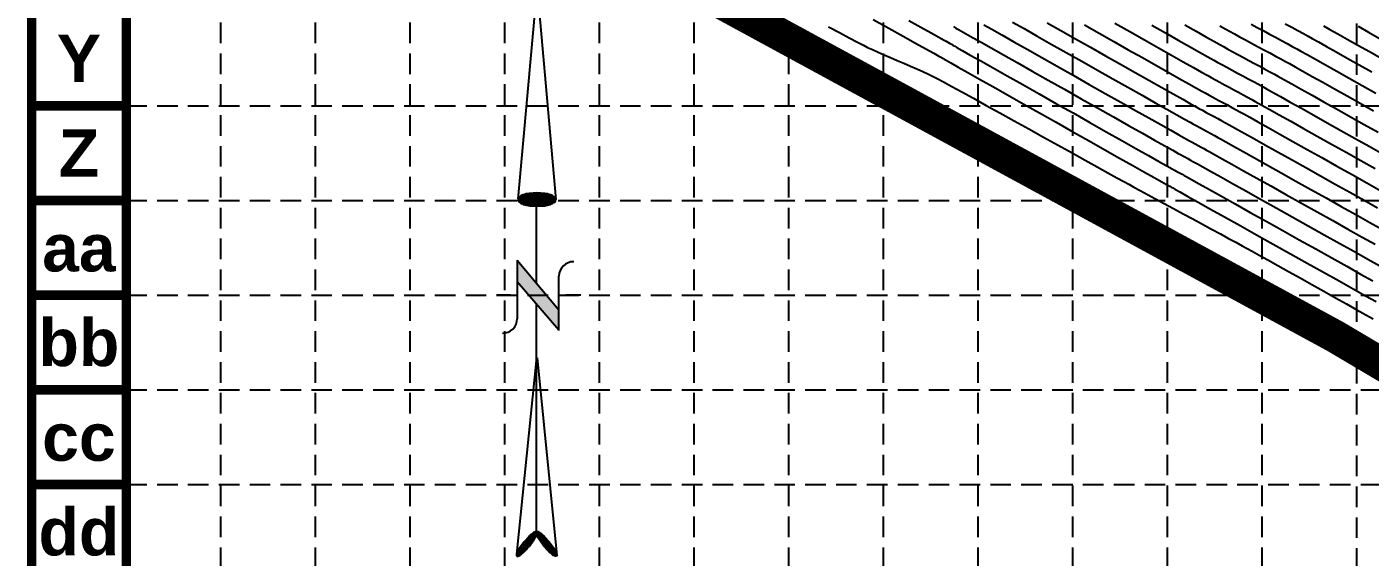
# Model space of a CAD drawing. Header units: feet. Extents: x 2414608 to 4831854, y 6980761 to 13962729.
# Drawn here: x 2414608 to 2415097.7, y 6981080.9 to 6981274.1 of the extents above; entities that cross this region are included whole.
import ezdxf
from ezdxf.enums import TextEntityAlignment as Align

# ---------------------------------------------------------------- set-up
doc = ezdxf.new("R2010")
doc.units = ezdxf.units.FT
doc.header["$LTSCALE"] = 40
doc.header["$MEASUREMENT"] = 0
doc.linetypes.add('HIDDEN', pattern=[0.375, 0.25, -0.125])
for name, color, linetype in [('BASE', 7, 'CONTINUOUS'), ('E-CNTR-1', 11, 'CONTINUOUS'), ('E-CNTR-5', 13, 'CONTINUOUS'), ('GRID', 254, 'HIDDEN'), ('NARROW', 7, 'CONTINUOUS'), ('WATER', 5, 'CONTINUOUS')]:
    doc.layers.add(name, color=color, linetype=linetype)
doc.styles.get("Standard").update_dxf_attribs({"font": 'ARIALBD.TTF', "width": 2})

# ---------------------------------------------------------------- blocks, each defined once
blk = doc.blocks.new('North Arrow')
at = {"layer": 'NARROW'}
for p, q in [((32.43, 3.06), (32.43, 4.63)), ((0, 0), (22.36, 2)), ((28.77, -2.09), (34.02, 2.32)), ((36.18, 2.33), (30.46, 2.33)), ((36.16, 2.32), (31.04, -2.09)), ((39.1, 0.01), (59.96, 2.11)), ((0, 0), (22.33, -2.02)), ((31.2, -0.05), (21.66, -0.05)), ((21.66, -0.05), (21.66, -0.05)), ((57.45, -0.05), (33.41, -0.05)), ((59.83, -2.14), (39.04, -0.01)), ((57.69, -0.03), (57.77, -0.01)), ((57.77, -0.05), (57.69, -0.03)), ((28.77, -2.09), (34.95, -2.09)), ((32.43, -4.26), (32.43, -2.8))]:
    blk.add_line(p, q, dxfattribs=at)
blk.add_lwpolyline([(22.36, -2.03), (22.59, -1.93, 0.091577), (22.87, -1.44, 0.048306), (23.03, -0.75), (23.07, -0.01), (23.01, 0.82, 0.048306), (22.87, 1.42, 0.091577), (22.59, 1.91), (22.36, 2.01), (22.14, 1.91, 0.091577), (21.86, 1.42, 0.048306), (21.72, 0.82), (21.66, -0.01), (21.72, -0.83, 0.048306), (21.86, -1.44, 0.091577), (22.14, -1.93)], format="xyb", close=True, dxfattribs=at)
for points in [[(57.46, -0.03), (57.44, 0.08, -0.066818), (57.67, 0.47, -0.03073), (58.01, 0.84), (58.52, 1.29), (59.07, 1.7, -0.03073), (59.5, 1.95, -0.066818), (59.93, 2.1), (60.04, 2.06)], [(60.04, 2.06), (60.05, 1.95, -0.066818), (59.82, 1.56, -0.03073), (59.43, 1.14), (58.97, 0.74), (58.42, 0.33, -0.03073), (57.99, 0.08, -0.036692), (57.76, -0.02)], [(57.46, -0.04), (57.44, -0.15, 0.066818), (57.67, -0.54, 0.03073), (58.01, -0.9), (58.52, -1.36), (59.07, -1.77, 0.03073), (59.5, -2.02, 0.066818), (59.93, -2.17), (60.04, -2.13)], [(60.04, -2.13), (60.05, -2.01, 0.066818), (59.82, -1.63, 0.03073), (59.43, -1.2), (58.97, -0.8), (58.42, -0.4, 0.03073), (57.99, -0.15, 0.036692), (57.76, -0.05)]]:
    blk.add_lwpolyline(points, format="xyb", dxfattribs=at)
for centre, start, end in [((30.46, 3.86), 178.8769, 270), ((34.95, -3.62), 358.8769, 90)]:
    blk.add_arc(centre, 1.53, start, end, dxfattribs=at)
for points in [[(23.07, -0.05), (21.72, 0.82), (23.02, 0.75), (21.85, 1.42)], [(23.02, 0.75), (21.85, 1.42), (22.87, 1.44), (22.14, 1.91)], [(22.87, 1.44), (22.14, 1.91), (22.59, 1.91), (22.36, 2)], [(31.05, -2.09), (36.15, 2.36), (28.75, -2.06), (34.01, 2.36)], [(58.52, 1.3), (59.05, 0.81), (58.7, 1.42), (59.26, 0.99)], [(59.26, 1), (58.69, 1.42), (59.45, 1.15), (59, 1.65)], [(59.45, 1.15), (59, 1.65), (59.62, 1.34), (59.28, 1.82)], [(59.62, 1.34), (59.28, 1.82), (59.81, 1.55), (59.49, 1.95)], [(59.81, 1.55), (59.49, 1.95), (59.93, 1.73), (59.69, 2.04)], [(59.93, 1.73), (59.69, 2.04), (60.05, 1.94), (59.93, 2.1)], [(60.05, 1.94), (59.93, 2.1), (60.04, 2.06)], [(23.03, -0.76), (21.67, -0.05), (23.07, -0.05), (21.72, 0.82)], [(57.44, 0.08), (57.7, -0.01), (57.5, 0.21), (57.77, -0.01)], [(57.45, -0.04), (57.69, -0.02), (57.44, 0.08), (57.7, -0.01)], [(57.5, 0.21), (57.77, -0.01), (57.6, 0.39), (57.94, 0.06)], [(57.6, 0.39), (57.94, 0.06), (57.68, 0.5), (58.07, 0.13)], [(57.68, 0.5), (58.07, 0.13), (57.84, 0.66), (58.29, 0.26)], [(57.84, 0.66), (58.29, 0.26), (58.03, 0.86), (58.52, 0.41)], [(58.03, 0.86), (58.52, 0.41), (58.26, 1.07), (58.73, 0.57)], [(58.26, 1.07), (58.73, 0.57), (58.52, 1.3), (59.05, 0.81)], [(22.87, -1.44), (21.72, -0.87), (23.03, -0.76), (21.67, -0.05)], [(22.58, -1.93), (21.86, -1.45), (22.87, -1.44), (21.72, -0.87)], [(57.44, -0.14), (57.69, -0.02), (57.45, -0.04), (57.69, -0.02)], [(57.46, -0.19), (57.7, -0.03), (57.44, -0.14), (57.69, -0.02)], [(57.53, -0.33), (57.76, -0.05), (57.46, -0.19), (57.7, -0.03)], [(57.63, -0.48), (57.9, -0.1), (57.53, -0.33), (57.76, -0.05)], [(57.78, -0.66), (58.09, -0.2), (57.63, -0.48), (57.9, -0.1)], [(57.97, -0.87), (58.34, -0.35), (57.78, -0.66), (58.09, -0.2)], [(58.24, -1.11), (58.61, -0.54), (57.97, -0.87), (58.34, -0.35)], [(58.61, -1.43), (58.93, -0.77), (58.24, -1.11), (58.61, -0.54)], [(58.91, -1.64), (59.2, -1), (58.61, -1.43), (58.93, -0.77)], [(59.12, -1.79), (59.57, -1.36), (58.92, -1.65), (59.2, -1.01)], [(59.35, -1.93), (59.81, -1.62), (59.12, -1.79), (59.57, -1.36)], [(59.54, -1.32), (59.41, -1.18), (59.21, -1.01)], [(22.36, -2.01), (22.14, -1.93), (22.58, -1.93), (21.86, -1.45)], [(59.58, -2.05), (59.93, -1.79), (59.35, -1.93), (59.81, -1.62)], [(59.78, -2.13), (60.05, -2.01), (59.58, -2.05), (59.93, -1.79)], [(59.92, -2.17), (60.04, -2.13), (59.78, -2.13), (60.05, -2.01)]]:
    blk.add_solid(points, dxfattribs=at)

msp = doc.modelspace()

# ---------------------------------------------------------------- linework, layer by layer
at = {"layer": 'BASE', "const_width": 3.45}
for points in [[(2414609.76, 6980762.34), (2416817.76, 6980762.34), (2416817.76, 6982142.34), (2414609.76, 6982142.34)], [(2414644.26, 6980796.84), (2416783.26, 6980796.84), (2416783.26, 6982107.84), (2414644.26, 6982107.84)]]:
    msp.add_lwpolyline(points, close=True, dxfattribs=at)
for points in [[(2414644.26, 6981245.34), (2414609.76, 6981245.34)], [(2414644.26, 6981210.84), (2414609.76, 6981210.84)], [(2414644.26, 6981176.34), (2414609.76, 6981176.34)], [(2414644.26, 6981141.84), (2414609.76, 6981141.84)], [(2414644.26, 6981107.34), (2414609.76, 6981107.34)]]:
    msp.add_lwpolyline(points, dxfattribs=at)
at = {"layer": 'E-CNTR-1', "color": 43, "flags": 128}
for points, elevation in [([(2414916.58, 6981276.8), (2414922.27, 6981273.61), (2414927.45, 6981270.71), (2414931.99, 6981268.17), (2414935.76, 6981266.06), (2414938.63, 6981264.46), (2414940.47, 6981263.43), (2414941.15, 6981263.05), (2414941.57, 6981262.81), (2414942.02, 6981262.55), (2414942.45, 6981262.31), (2414943.09, 6981261.95), (2414944.82, 6981260.97), (2414947.51, 6981259.46), (2414951.04, 6981257.46), (2414955.3, 6981255.06), (2414960.16, 6981252.32), (2414965.51, 6981249.31), (2414971.21, 6981246.09), (2414977.16, 6981242.74), (2414983.23, 6981239.32), (2414989.3, 6981235.89), (2414995.25, 6981232.54), (2415000.96, 6981229.32), (2415006.31, 6981226.31), (2415011.18, 6981223.56), (2415015.45, 6981221.16), (2415018.99, 6981219.16), (2415021.7, 6981217.63), (2415023.44, 6981216.65), (2415024.1, 6981216.28), (2415024.64, 6981215.99), (2415025.21, 6981215.68), (2415025.75, 6981215.39), (2415026.45, 6981214.99), (2415028.32, 6981213.95), (2415031.21, 6981212.34), (2415034.98, 6981210.23), (2415039.5, 6981207.7), (2415044.64, 6981204.83), (2415050.26, 6981201.69), (2415056.21, 6981198.36), (2415062.38, 6981194.91), (2415068.61, 6981191.43), (2415074.77, 6981187.98), (2415080.74, 6981184.65), (2415086.36, 6981181.5), (2415091.5, 6981178.63), (2415096.04, 6981176.09), (2415099.82, 6981173.98)], 865.92), ([(2414929.48, 6981276.46), (2414933.93, 6981273.97), (2414937.64, 6981271.9), (2414940.49, 6981270.3), (2414942.35, 6981269.26), (2414943.09, 6981268.85), (2414943.71, 6981268.49), (2414944.37, 6981268.12), (2414945.03, 6981267.74), (2414945.68, 6981267.37), (2414946.3, 6981267.02), (2414947.08, 6981266.58), (2414949, 6981265.5), (2414951.93, 6981263.85), (2414955.73, 6981261.7), (2414960.27, 6981259.14), (2414965.42, 6981256.24), (2414971.05, 6981253.07), (2414977, 6981249.71), (2414983.17, 6981246.23), (2414989.4, 6981242.72), (2414995.56, 6981239.25), (2415001.52, 6981235.89), (2415007.15, 6981232.72), (2415012.3, 6981229.81), (2415016.86, 6981227.24), (2415020.67, 6981225.09), (2415023.61, 6981223.44), (2415025.54, 6981222.35), (2415026.33, 6981221.91), (2415027.01, 6981221.54), (2415027.73, 6981221.15), (2415028.46, 6981220.75), (2415029.18, 6981220.37), (2415029.86, 6981219.99), (2415030.63, 6981219.56), (2415032.52, 6981218.51), (2415035.38, 6981216.91), (2415039.09, 6981214.84), (2415043.52, 6981212.36), (2415048.54, 6981209.56), (2415054.01, 6981206.49), (2415059.81, 6981203.25), (2415065.81, 6981199.89), (2415071.87, 6981196.5), (2415077.87, 6981193.15), (2415083.68, 6981189.9), (2415089.16, 6981186.84), (2415094.18, 6981184.03), (2415098.61, 6981181.56)], 867.84), ([(2414979.9, 6981275.61), (2414984.93, 6981272.77), (2414990.24, 6981269.78), (2414995.72, 6981266.69), (2415001.25, 6981263.57), (2415006.72, 6981260.48), (2415012.03, 6981257.49), (2415017.07, 6981254.65), (2415021.71, 6981252.03), (2415025.86, 6981249.69), (2415029.4, 6981247.7), (2415032.22, 6981246.11), (2415034.21, 6981245), (2415035.26, 6981244.41), (2415036.58, 6981243.69), (2415037.95, 6981242.94), (2415039.36, 6981242.18), (2415040.79, 6981241.42), (2415042.22, 6981240.65), (2415043.63, 6981239.89), (2415045, 6981239.14), (2415046.32, 6981238.42), (2415047.35, 6981237.85), (2415049.3, 6981236.76), (2415052.06, 6981235.22), (2415055.52, 6981233.28), (2415059.57, 6981231.01), (2415064.11, 6981228.48), (2415069.02, 6981225.73), (2415074.2, 6981222.83), (2415079.54, 6981219.83), (2415084.94, 6981216.82), (2415090.27, 6981213.83), (2415095.45, 6981210.93), (2415100.35, 6981208.19)], 875.52), ([(2415004.58, 6981275.45), (2415010.04, 6981272.37), (2415015.38, 6981269.36), (2415020.48, 6981266.49), (2415025.24, 6981263.81), (2415029.53, 6981261.39), (2415033.24, 6981259.3), (2415036.26, 6981257.61), (2415038.46, 6981256.37), (2415039.72, 6981255.66), (2415041.29, 6981254.81), (2415042.92, 6981253.92), (2415044.59, 6981253.02), (2415046.28, 6981252.11), (2415047.99, 6981251.19), (2415049.68, 6981250.28), (2415051.35, 6981249.38), (2415052.98, 6981248.49), (2415054.55, 6981247.64), (2415055.8, 6981246.94), (2415057.97, 6981245.73), (2415060.92, 6981244.08), (2415064.56, 6981242.05), (2415068.75, 6981239.69), (2415073.41, 6981237.09), (2415078.4, 6981234.29), (2415083.61, 6981231.37), (2415088.94, 6981228.39), (2415094.26, 6981225.41), (2415099.47, 6981222.49)], 879.36), ([(2415066.71, 6981275.23), (2415069.09, 6981273.95), (2415071.32, 6981272.75), (2415073.35, 6981271.64), (2415075.12, 6981270.67), (2415076.6, 6981269.85), (2415078.87, 6981268.59), (2415081.82, 6981266.94), (2415085.35, 6981264.96), (2415089.35, 6981262.71), (2415093.72, 6981260.26), (2415098.35, 6981257.66)], 888.96), ([(2414945.86, 6981274.18), (2414946.72, 6981273.69), (2414947.6, 6981273.19), (2414948.48, 6981272.69), (2414949.34, 6981272.2), (2414950.16, 6981271.73), (2414951, 6981271.25), (2414952.94, 6981270.16), (2414955.84, 6981268.53), (2414959.57, 6981266.42), (2414964.02, 6981263.91), (2414969.04, 6981261.08), (2414974.52, 6981257.99), (2414980.31, 6981254.73), (2414986.3, 6981251.35), (2414992.36, 6981247.93), (2414998.35, 6981244.56), (2415004.15, 6981241.29), (2415009.63, 6981238.2), (2415014.66, 6981235.36), (2415019.11, 6981232.86), (2415022.85, 6981230.75), (2415025.76, 6981229.11), (2415027.71, 6981228.01), (2415028.56, 6981227.53), (2415029.43, 6981227.06), (2415030.34, 6981226.57), (2415031.27, 6981226.07), (2415032.2, 6981225.57), (2415033.11, 6981225.07), (2415033.98, 6981224.6), (2415034.81, 6981224.14), (2415036.71, 6981223.07), (2415039.55, 6981221.49), (2415043.2, 6981219.45), (2415047.53, 6981217.02), (2415052.43, 6981214.29), (2415057.76, 6981211.3), (2415063.41, 6981208.14), (2415069.24, 6981204.88), (2415075.14, 6981201.58), (2415080.97, 6981198.32), (2415086.62, 6981195.16), (2415091.96, 6981192.18), (2415096.85, 6981189.44), (2415101.19, 6981187.02)], 869.76), ([(2414956.88, 6981274.83), (2414959.75, 6981273.21), (2414963.42, 6981271.14), (2414967.76, 6981268.69), (2414972.66, 6981265.92), (2414977.99, 6981262.92), (2414983.62, 6981259.74), (2414989.44, 6981256.46), (2414995.32, 6981253.15), (2415001.14, 6981249.86), (2415006.78, 6981246.69), (2415012.11, 6981243.68), (2415017.01, 6981240.92), (2415021.36, 6981238.47), (2415025.04, 6981236.4), (2415027.91, 6981234.78), (2415029.88, 6981233.67), (2415030.79, 6981233.16), (2415031.79, 6981232.61), (2415032.83, 6981232.05), (2415033.9, 6981231.47), (2415034.98, 6981230.89), (2415036.05, 6981230.32), (2415037.09, 6981229.75), (2415038.09, 6981229.21), (2415038.99, 6981228.71), (2415040.91, 6981227.64), (2415043.72, 6981226.06), (2415047.31, 6981224.06), (2415051.55, 6981221.69), (2415056.32, 6981219.02), (2415061.52, 6981216.11), (2415067.01, 6981213.04), (2415072.68, 6981209.86), (2415078.41, 6981206.66), (2415084.07, 6981203.49), (2415089.56, 6981200.42), (2415094.76, 6981197.52), (2415099.53, 6981194.85)], 871.68), ([(2414993.55, 6981274.79), (2414998.85, 6981271.8), (2415004.21, 6981268.78), (2415009.52, 6981265.79), (2415014.66, 6981262.89), (2415019.55, 6981260.13), (2415024.07, 6981257.59), (2415028.12, 6981255.31), (2415031.59, 6981253.35), (2415034.38, 6981251.78), (2415036.38, 6981250.66), (2415037.49, 6981250.04), (2415039.03, 6981249.19), (2415040.64, 6981248.32), (2415042.29, 6981247.43), (2415043.96, 6981246.53), (2415045.63, 6981245.63), (2415047.28, 6981244.74), (2415048.89, 6981243.87), (2415050.43, 6981243.03), (2415051.62, 6981242.37), (2415053.77, 6981241.17), (2415056.76, 6981239.5), (2415060.47, 6981237.43), (2415064.77, 6981235.01), (2415069.56, 6981232.33), (2415074.7, 6981229.45), (2415080.09, 6981226.44), (2415085.59, 6981223.36), (2415091.09, 6981220.28), (2415096.47, 6981217.27), (2415101.6, 6981214.39)], 877.44), ([(2415018.1, 6981274.71), (2415023.06, 6981271.92), (2415027.69, 6981269.31), (2415031.87, 6981266.95), (2415035.5, 6981264.91), (2415038.47, 6981263.24), (2415040.65, 6981262.02), (2415041.96, 6981261.29), (2415043.67, 6981260.35), (2415045.49, 6981259.36), (2415047.38, 6981258.34), (2415049.33, 6981257.29), (2415051.29, 6981256.24), (2415053.23, 6981255.19), (2415055.13, 6981254.17), (2415056.95, 6981253.18), (2415058.66, 6981252.24), (2415059.95, 6981251.53), (2415062.1, 6981250.33), (2415065.01, 6981248.7), (2415068.56, 6981246.72), (2415072.65, 6981244.43), (2415077.16, 6981241.89), (2415082, 6981239.18), (2415087.06, 6981236.35), (2415092.22, 6981233.46), (2415097.38, 6981230.57), (2415102.43, 6981227.74)], 881.28), ([(2415042.92, 6981274.5), (2415045.08, 6981273.29), (2415046.42, 6981272.54), (2415048.18, 6981271.58), (2415050.12, 6981270.52), (2415052.22, 6981269.39), (2415054.41, 6981268.2), (2415056.65, 6981267), (2415058.9, 6981265.79), (2415061.09, 6981264.61), (2415063.19, 6981263.48), (2415065.14, 6981262.42), (2415066.89, 6981261.46), (2415068.23, 6981260.72), (2415070.35, 6981259.54), (2415073.15, 6981257.97), (2415076.54, 6981256.07), (2415080.43, 6981253.89), (2415084.7, 6981251.49), (2415089.27, 6981248.93), (2415094.03, 6981246.26), (2415098.89, 6981243.54)], 885.12), ([(2415054.28, 6981275.1), (2415056.45, 6981273.93), (2415058.69, 6981272.72), (2415060.96, 6981271.5), (2415063.2, 6981270.3), (2415065.38, 6981269.12), (2415067.43, 6981268.01), (2415069.32, 6981266.98), (2415071, 6981266.07), (2415072.46, 6981265.26), (2415074.76, 6981263.98), (2415077.77, 6981262.29), (2415081.38, 6981260.27), (2415085.5, 6981257.96), (2415090, 6981255.43), (2415094.78, 6981252.75), (2415099.73, 6981249.98)], 887.04), ([(2415080.73, 6981274.45), (2415082.97, 6981273.2), (2415085.87, 6981271.58), (2415089.31, 6981269.65), (2415093.2, 6981267.47), (2415097.43, 6981265.09), (2415101.92, 6981262.58)], 890.88)]:
    msp.add_lwpolyline(points, dxfattribs=dict(at, elevation=elevation))
at = {"layer": 'E-CNTR-5', "color": 7, "flags": 128}
for points, elevation in [([(2414967.27, 6981275.85), (2414971.51, 6981273.46), (2414976.28, 6981270.77), (2414981.46, 6981267.84), (2414986.93, 6981264.76), (2414992.58, 6981261.57), (2414998.28, 6981258.36), (2415003.93, 6981255.17), (2415009.41, 6981252.09), (2415014.59, 6981249.17), (2415019.36, 6981246.47), (2415023.61, 6981244.08), (2415027.22, 6981242.05), (2415030.07, 6981240.45), (2415032.04, 6981239.34), (2415033.03, 6981238.79), (2415034.28, 6981238.1), (2415035.59, 6981237.39), (2415036.94, 6981236.66), (2415038.29, 6981235.93), (2415039.64, 6981235.21), (2415040.95, 6981234.5), (2415042.21, 6981233.82), (2415043.17, 6981233.28), (2415045.11, 6981232.2), (2415047.89, 6981230.64), (2415051.41, 6981228.67), (2415055.56, 6981226.35), (2415060.22, 6981223.75), (2415065.27, 6981220.92), (2415070.6, 6981217.93), (2415076.11, 6981214.85), (2415081.67, 6981211.74), (2415087.17, 6981208.66), (2415092.51, 6981205.68), (2415097.55, 6981202.85), (2415102.2, 6981200.25)], 873.6), ([(2414900.26, 6981274.14), (2414904.28, 6981272), (2414907.82, 6981270.12), (2414910.77, 6981268.57), (2414913.04, 6981267.39), (2414914.51, 6981266.64), (2414916.28, 6981265.81), (2414918.29, 6981264.9), (2414920.49, 6981263.93), (2414922.83, 6981262.92), (2414925.25, 6981261.88), (2414927.7, 6981260.83), (2414930.13, 6981259.79), (2414932.46, 6981258.77), (2414934.66, 6981257.79), (2414936.67, 6981256.88), (2414938.43, 6981256.03), (2414939.87, 6981255.28), (2414942.17, 6981254.05), (2414945.21, 6981252.4), (2414948.89, 6981250.39), (2414953.11, 6981248.07), (2414957.77, 6981245.5), (2414962.76, 6981242.75), (2414967.97, 6981239.87), (2414973.3, 6981236.91), (2414978.66, 6981233.95), (2414983.93, 6981231.02), (2414989.01, 6981228.2), (2414993.79, 6981225.55), (2414998.19, 6981223.11), (2415002.08, 6981220.95), (2415005.36, 6981219.13), (2415007.94, 6981217.71), (2415009.7, 6981216.74), (2415011.54, 6981215.74), (2415013.82, 6981214.5), (2415016.48, 6981213.05), (2415019.45, 6981211.45), (2415022.66, 6981209.71), (2415026.04, 6981207.88), (2415029.52, 6981206), (2415033.04, 6981204.09), (2415036.53, 6981202.21), (2415039.91, 6981200.38), (2415043.11, 6981198.64), (2415046.08, 6981197.03), (2415048.74, 6981195.58), (2415051.02, 6981194.34), (2415052.85, 6981193.33), (2415054.72, 6981192.3), (2415057.27, 6981190.88), (2415060.4, 6981189.14), (2415063.99, 6981187.13), (2415067.94, 6981184.93), (2415072.12, 6981182.59), (2415076.44, 6981180.18), (2415080.77, 6981177.75), (2415085.01, 6981175.38), (2415089.05, 6981173.12), (2415092.78, 6981171.03), (2415096.07, 6981169.18), (2415098.83, 6981167.64)], 864), ([(2415030.15, 6981274.8), (2415034.23, 6981272.51), (2415037.78, 6981270.51), (2415040.69, 6981268.87), (2415042.86, 6981267.66), (2415044.19, 6981266.92), (2415045.83, 6981266.01), (2415047.62, 6981265.04), (2415049.51, 6981264.02), (2415051.48, 6981262.96), (2415053.48, 6981261.88), (2415055.48, 6981260.8), (2415057.45, 6981259.75), (2415059.34, 6981258.72), (2415061.13, 6981257.75), (2415062.78, 6981256.85), (2415064.09, 6981256.12), (2415066.23, 6981254.93), (2415069.08, 6981253.33), (2415072.55, 6981251.39), (2415076.54, 6981249.16), (2415080.93, 6981246.69), (2415085.64, 6981244.06), (2415090.55, 6981241.31), (2415095.56, 6981238.5), (2415100.56, 6981235.69)], 883.2), ([(2415093.27, 6981274.35), (2415097.04, 6981272.23), (2415101.15, 6981269.92)], 892.8)]:
    msp.add_lwpolyline(points, dxfattribs=dict(at, elevation=elevation))
at = {"layer": 'GRID', "color": 8, "linetype": 'HIDDEN', "ltscale": 0.75}
for p, q in [((2414678.65, 6982108.17), (2414678.65, 6980900.19)), ((2414713.15, 6982108.17), (2414713.15, 6980900.19)), ((2414747.65, 6982108.17), (2414747.65, 6980900.19)), ((2414782.15, 6982108.17), (2414782.15, 6980900.19)), ((2414816.65, 6982108.17), (2414816.65, 6980900.19)), ((2414851.15, 6982108.17), (2414851.15, 6980900.19)), ((2414885.65, 6982108.17), (2414885.65, 6980900.19)), ((2414920.15, 6982108.17), (2414920.15, 6980900.19)), ((2414954.65, 6982108.17), (2414954.65, 6980900.19)), ((2414989.15, 6982108.17), (2414989.15, 6980900.19)), ((2415023.65, 6982108.17), (2415023.65, 6980900.19)), ((2415058.15, 6982108.17), (2415058.15, 6980900.19)), ((2415092.76, 6982107.84), (2415092.76, 6980900.19)), ((2414644.26, 6981245.34), (2416783.26, 6981245.34)), ((2414644.26, 6981210.84), (2416783.26, 6981210.84)), ((2414644.26, 6981176.34), (2416783.26, 6981176.34)), ((2414644.26, 6981141.84), (2416783.26, 6981141.84)), ((2414644.26, 6981107.34), (2416783.26, 6981107.34))]:
    msp.add_line(p, q, dxfattribs=at)
at = {"layer": 'WATER', "color": 160, "const_width": 12}
msp.add_lwpolyline([(2414846.71, 6981290.81), (2415084.88, 6981161.32), (2415239.22, 6981069.93), (2415454.74, 6980934.12), (2415565.25, 6980888.42)], dxfattribs=at)

# ---------------------------------------------------------------- block references
at = {"layer": 'BASE', "xscale": 3.449999997974373, "yscale": 3.449999999138527, "zscale": 3.45, "rotation": 270}
msp.add_blockref('North Arrow', (2414793.97, 6981288.32), dxfattribs=at)

# ---------------------------------------------------------------- texts
at = {"layer": 'BASE'}
for s, p in [('Y', (2414627.01, 6981262.59)), ('Z', (2414627.01, 6981228.09)), ('aa', (2414627.01, 6981193.59)), ('bb', (2414627.01, 6981159.09)), ('cc', (2414627.01, 6981124.59)), ('dd', (2414627.01, 6981090.09))]:
    msp.add_text(s, height=17.25, dxfattribs=at).set_placement(p, align=Align.MIDDLE_CENTER)

doc.saveas('drawing.dxf')
